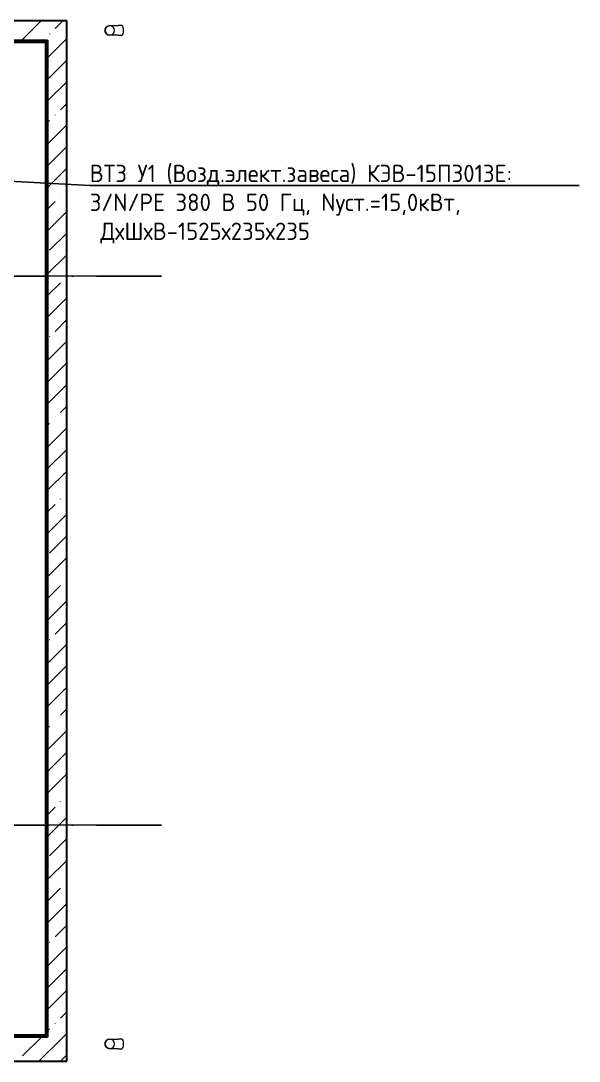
# Model space of a CAD drawing. Header units: millimetres. Extents: x -21010 to 105841, y -18351 to 135084.
# Drawn here: x 54965 to 60760, y 116558 to 127358 of the extents above; entities that cross this region are included whole.
import ezdxf
from ezdxf import colors
from ezdxf.entities.mleader import LeaderData, LeaderLine
from ezdxf.math import Vec2, Vec3

# ---------------------------------------------------------------- set-up
doc = ezdxf.new("R2010")
doc.units = ezdxf.units.MM
doc.linetypes.add('ADSK_Линия сетки', pattern=[2500, 2000, -250, 0, -250])
doc.layers.add('Мультивыноски отполение', color=7, linetype='Continuous')
for name, color, linetype, lineweight in [('Обобщенные модели', 7, 'Continuous', 9), ('Ограждение', 7, 'Continuous', 9), ('Оси', 7, 'Continuous', 9), ('Стены наружные', 7, 'Continuous', 18)]:
    doc.layers.add(name, color=color, linetype=linetype, lineweight=lineweight)
doc.styles.add('DCAD_TEXT', font='GOST_Common.ttf', dxfattribs={"height": 180})
pattern_1 = [(0, (26336, -26760.27), (0, 600), []), (90, (26336, -26760.27), (-600, 4e-14), [])]

# ---------------------------------------------------------------- blocks, each defined once
blk = doc.blocks.new('Подвал 21082025 планы')
at = {"layer": 'Ограждение'}
h = blk.add_hatch(dxfattribs=at)
h.set_pattern_fill('FP_21', color=256, style=0, pattern_type=2)
h.set_pattern_definition(pattern_1)
h.paths.add_polyline_path([(55475, -3275), (55485, -3265), (54065, -3265), (54075, -3275)])
h = blk.add_hatch(dxfattribs=at)
h.set_pattern_fill('FP_21', color=256, style=0, pattern_type=2)
h.set_pattern_definition(pattern_1)
h.paths.add_polyline_path([(55485, -13585), (55485, -3265), (55475, -3275), (55475, -13575)])
h = blk.add_hatch(dxfattribs=at)
h.set_pattern_fill('FP_21', color=256, style=0, pattern_type=2)
h.set_pattern_definition(pattern_1)
h.paths.add_polyline_path([(55485, -13585), (55475, -13575), (53875, -13575), (53885, -13585), (53900, -13585)])
at = {"layer": 'Обобщенные модели'}
for p, q in [((56274, -3100), (56233, -3100)), ((56233, -3200), (56274, -3200)), ((56274, -13620), (56233, -13620)), ((56233, -13720), (56274, -13720))]:
    blk.add_line(p, q, dxfattribs=at)
at = {"layer": 'Обобщенные модели', "flags": 128}
for points in [[(56097, -3150), (56097, -3148), (56097, -3146), (56097, -3144), (56098, -3142), (56098, -3140), (56098, -3138), (56099, -3136), (56100, -3134), (56100, -3132), (56101, -3131), (56102, -3129), (56103, -3127), (56104, -3125), (56105, -3123), (56106, -3122), (56107, -3120), (56108, -3119), (56109, -3117), (56111, -3116), (56112, -3114), (56114, -3113), (56115, -3111), (56117, -3110), (56118, -3109), (56120, -3108), (56122, -3107), (56123, -3106), (56125, -3105), (56127, -3104), (56129, -3103), (56131, -3103), (56133, -3102), (56135, -3102), (56137, -3101), (56139, -3101), (56140, -3100), (56142, -3100), (56144, -3100), (56146, -3100), (56147, -3100)], [(56147, -3100), (56147, -3100), (56147, -3100), (56148, -3100), (56149, -3100), (56149, -3100), (56151, -3100), (56152, -3100), (56153, -3100), (56155, -3100), (56157, -3100), (56159, -3100), (56161, -3100), (56164, -3100), (56166, -3100), (56169, -3100), (56172, -3100), (56175, -3100), (56178, -3100), (56181, -3100), (56185, -3100), (56189, -3100), (56192, -3100), (56196, -3100), (56200, -3100), (56204, -3100), (56209, -3100), (56213, -3100), (56218, -3100), (56222, -3100), (56227, -3100), (56231, -3100), (56233, -3100)], [(56147, -3200), (56145, -3200), (56143, -3200), (56141, -3200), (56139, -3199), (56137, -3199), (56135, -3199), (56133, -3198), (56131, -3197), (56129, -3197), (56128, -3196), (56126, -3195), (56124, -3194), (56122, -3193), (56120, -3192), (56119, -3191), (56117, -3190), (56116, -3189), (56114, -3188), (56113, -3186), (56111, -3185), (56110, -3183), (56108, -3182), (56107, -3180), (56106, -3179), (56105, -3177), (56104, -3175), (56103, -3174), (56102, -3172), (56101, -3170), (56100, -3168), (56100, -3166), (56099, -3164), (56099, -3162), (56098, -3160), (56098, -3158), (56097, -3157), (56097, -3155), (56097, -3153), (56097, -3151), (56097, -3150)], [(56233, -3200), (56229, -3200), (56224, -3200), (56219, -3200), (56215, -3200), (56211, -3200), (56206, -3200), (56202, -3200), (56198, -3200), (56194, -3200), (56190, -3200), (56186, -3200), (56183, -3200), (56179, -3200), (56176, -3200), (56173, -3200), (56170, -3200), (56167, -3200), (56165, -3200), (56162, -3200), (56160, -3200), (56158, -3200), (56156, -3200), (56154, -3200), (56152, -3200), (56151, -3200), (56150, -3200), (56149, -3200), (56148, -3200), (56148, -3200), (56147, -3200), (56147, -3200), (56147, -3200)], [(56097, -13670), (56097, -13668), (56097, -13666), (56097, -13664), (56098, -13662), (56098, -13660), (56098, -13658), (56099, -13656), (56100, -13654), (56100, -13652), (56101, -13651), (56102, -13649), (56103, -13647), (56104, -13645), (56105, -13643), (56106, -13642), (56107, -13640), (56108, -13639), (56109, -13637), (56111, -13636), (56112, -13634), (56114, -13633), (56115, -13631), (56117, -13630), (56118, -13629), (56120, -13628), (56122, -13627), (56123, -13626), (56125, -13625), (56127, -13624), (56129, -13623), (56131, -13623), (56133, -13622), (56135, -13622), (56137, -13621), (56139, -13621), (56140, -13620), (56142, -13620), (56144, -13620), (56146, -13620), (56147, -13620)], [(56147, -13720), (56145, -13720), (56143, -13720), (56141, -13720), (56139, -13719), (56137, -13719), (56135, -13719), (56133, -13718), (56131, -13717), (56129, -13717), (56128, -13716), (56126, -13715), (56124, -13714), (56122, -13713), (56120, -13712), (56119, -13711), (56117, -13710), (56116, -13709), (56114, -13708), (56113, -13706), (56111, -13705), (56110, -13703), (56108, -13702), (56107, -13700), (56106, -13699), (56105, -13697), (56104, -13695), (56103, -13694), (56102, -13692), (56101, -13690), (56100, -13688), (56100, -13686), (56099, -13684), (56099, -13682), (56098, -13680), (56098, -13678), (56097, -13677), (56097, -13675), (56097, -13673), (56097, -13671), (56097, -13670)], [(56147, -13620), (56147, -13620), (56147, -13620), (56148, -13620), (56149, -13620), (56149, -13620), (56151, -13620), (56152, -13620), (56153, -13620), (56155, -13620), (56157, -13620), (56159, -13620), (56161, -13620), (56164, -13620), (56166, -13620), (56169, -13620), (56172, -13620), (56175, -13620), (56178, -13620), (56181, -13620), (56185, -13620), (56189, -13620), (56192, -13620), (56196, -13620), (56200, -13620), (56204, -13620), (56209, -13620), (56213, -13620), (56218, -13620), (56222, -13620), (56227, -13620), (56231, -13620), (56233, -13620)], [(56233, -13720), (56229, -13720), (56224, -13720), (56219, -13720), (56215, -13720), (56211, -13720), (56206, -13720), (56202, -13720), (56198, -13720), (56194, -13720), (56190, -13720), (56186, -13720), (56183, -13720), (56179, -13720), (56176, -13720), (56173, -13720), (56170, -13720), (56167, -13720), (56165, -13720), (56162, -13720), (56160, -13720), (56158, -13720), (56156, -13720), (56154, -13720), (56152, -13720), (56151, -13720), (56150, -13720), (56149, -13720), (56148, -13720), (56148, -13720), (56147, -13720), (56147, -13720), (56147, -13720)]]:
    blk.add_lwpolyline(points, dxfattribs=at)
at = {"layer": 'Обобщенные модели'}
for centre, start, end in [((56147, -3150), 0, 180), ((56147, -3150), 180, 0), ((56147, -13670), 0, 180), ((56147, -13670), 180, 0)]:
    blk.add_arc(centre, 50, start, end, dxfattribs=at)
for centre, start_param, end_param in [((56274, -3150), 4.712389, 6.283185), ((56274, -3150), 3.141593, 4.712389), ((56274, -13670), 4.712389, 6.283185), ((56274, -13670), 3.141593, 4.712389)]:
    blk.add_ellipse(centre, major_axis=(0, 50), ratio=0.309017, start_param=start_param, end_param=end_param, dxfattribs=at)
at = {"layer": 'Ограждение'}
for p, q in [((54075, -3275), (55475, -3275)), ((55485, -3265), (55475, -3275)), ((55475, -3275), (55485, -3265)), ((55475, -3275), (55475, -13575)), ((55475, -13575), (53875, -13575)), ((55485, -13585), (55475, -13575)), ((55475, -13575), (55485, -13585))]:
    blk.add_line(p, q, dxfattribs=at)
at = {"layer": 'Оси', "linetype": 'ADSK_Линия сетки'}
for p, q in [((56683, -5700), (-12349, -5700)), ((56683, -11400), (-12349, -11400))]:
    blk.add_line(p, q, dxfattribs=at)
at = {"layer": 'Стены наружные', "lineweight": 30}
for p, q in [((55700, -3050), (54050, -3050)), ((55700, -13850), (55700, -3050)), ((54050, -3250), (55500, -3250)), ((54065, -3265), (55485, -3265)), ((55485, -3265), (55485, -13585)), ((55500, -3250), (55500, -13600)), ((55485, -13585), (53885, -13585)), ((55500, -13600), (53900, -13600)), ((54150, -13850), (55700, -13850))]:
    blk.add_line(p, q, dxfattribs=at)
at = {"layer": 'Стены наружные', "linetype": 'Continuous', "lineweight": 9}
for p, q in [((55234, -3250), (55434, -3050)), ((55578, -3131), (55659, -3050)), ((55500, -3433), (55700, -3233)), ((55522, -3187), (55524, -3185)), ((55347, -3265), (55362, -3250)), ((55459, -3250), (55466, -3243)), ((55485, -3551), (55500, -3536)), ((55500, -3658), (55690, -3468)), ((55500, -3882), (55700, -3682)), ((55485, -3975), (55500, -3960)), ((55634, -3973), (55700, -3907)), ((55500, -4107), (55522, -4085)), ((55578, -4029), (55580, -4027)), ((55500, -4331), (55700, -4131)), ((55485, -4399), (55500, -4384)), ((55500, -4556), (55700, -4356)), ((55500, -4780), (55700, -4580)), ((55485, -4824), (55500, -4809)), ((55690, -4815), (55700, -4805)), ((55500, -5005), (55578, -4927)), ((55634, -4871), (55636, -4869)), ((55500, -5229), (55700, -5029)), ((55485, -5248), (55500, -5233)), ((55522, -5432), (55700, -5254)), ((55500, -5678), (55700, -5478)), ((55485, -5672), (55500, -5657)), ((55690, -5713), (55693, -5710)), ((55500, -5903), (55634, -5769)), ((55500, -6127), (55700, -5927)), ((55485, -6097), (55500, -6082)), ((55578, -6274), (55700, -6152)), ((55522, -6330), (55524, -6328)), ((55500, -6577), (55700, -6377)), ((55485, -6521), (55500, -6506)), ((55500, -6801), (55690, -6611)), ((55500, -7026), (55700, -6826)), ((55485, -6945), (55500, -6930)), ((55634, -7116), (55700, -7050)), ((55500, -7250), (55522, -7228)), ((55578, -7172), (55580, -7170)), ((55500, -7475), (55700, -7275)), ((55485, -7369), (55500, -7354)), ((55500, -7699), (55700, -7499)), ((55500, -7924), (55700, -7724)), ((55485, -7794), (55500, -7779)), ((55690, -7958), (55700, -7948)), ((55500, -8148), (55578, -8070)), ((55634, -8014), (55636, -8012)), ((55485, -8218), (55500, -8203)), ((55500, -8373), (55700, -8173)), ((55522, -8575), (55700, -8397)), ((55485, -8642), (55500, -8627)), ((55500, -8822), (55700, -8622)), ((55690, -8856), (55693, -8854)), ((55500, -9046), (55634, -8912)), ((55485, -9066), (55500, -9051)), ((55500, -9271), (55700, -9071)), ((55578, -9417), (55700, -9295)), ((55485, -9491), (55500, -9476)), ((55522, -9473), (55524, -9471)), ((55500, -9720), (55700, -9520)), ((55500, -9944), (55690, -9754)), ((55485, -9915), (55500, -9900)), ((55500, -10169), (55700, -9969)), ((55634, -10259), (55700, -10193)), ((55485, -10339), (55500, -10324)), ((55578, -10315), (55580, -10313)), ((55500, -10393), (55522, -10371)), ((55500, -10618), (55700, -10418)), ((55500, -10842), (55700, -10642)), ((55485, -10763), (55500, -10748)), ((55500, -11067), (55700, -10867)), ((55690, -11101), (55700, -11091)), ((55485, -11188), (55500, -11173)), ((55500, -11291), (55578, -11213)), ((55634, -11157), (55636, -11155)), ((55500, -11516), (55700, -11316)), ((55522, -11718), (55700, -11540)), ((55485, -11612), (55500, -11597)), ((55500, -11965), (55700, -11765)), ((55485, -12036), (55500, -12021)), ((55500, -12189), (55634, -12055)), ((55690, -11999), (55693, -11997)), ((55500, -12414), (55700, -12214)), ((55485, -12460), (55500, -12445)), ((55578, -12560), (55700, -12438)), ((55522, -12616), (55524, -12614)), ((55500, -12863), (55700, -12663)), ((55485, -12885), (55500, -12870)), ((55500, -13087), (55690, -12897)), ((55500, -13312), (55700, -13112)), ((55485, -13309), (55500, -13294)), ((55634, -13402), (55700, -13336)), ((55578, -13458), (55580, -13456)), ((55241, -13795), (55436, -13600)), ((55411, -13850), (55661, -13600)), ((55500, -13536), (55522, -13514)), ((55661, -13600), (55700, -13561)), ((55635, -13850), (55700, -13785))]:
    blk.add_line(p, q, dxfattribs=at)

msp = doc.modelspace()

# ---------------------------------------------------------------- linework, layer by layer
at = {"layer": 'Оси', "linetype": 'ADSK_Линия сетки'}
for p, q in [((56083.3, 124708.2), (38251.3, 124708.2)), ((56083.3, 119008.2), (38251.3, 119008.2))]:
    msp.add_line(p, q, dxfattribs=at)
for points in [[(38251.3, 124708.2), (56424.9, 124708.2)], [(38251.3, 119008.2), (56424.9, 119008.2)]]:
    msp.add_lwpolyline(points, dxfattribs=at)

# ---------------------------------------------------------------- block references
msp.add_blockref('Подвал 21082025 планы', (-257.9, 130408.2))

# ---------------------------------------------------------------- leaders
at = {"layer": 'Мультивыноски отполение'}
ml = msp.add_multileader_mtext('Standard', dxfattribs=at)
ml.set_content('ВТЗ У1 (Возд.элект.завеса) КЭВ-15П3013Е:\\P3/N/PE 380 В 50 Гц, Nуст.=15,0кВт,\\P ДхШхВ-1525х235х235', color=256, style='DCAD_TEXT')
ml.set_leader_properties(color=256, linetype='ByLayer', lineweight=-1)
ml.build(insert=Vec2(0, 0))
ml.multileader.update_dxf_attribs({"has_dogleg": 0, "text_left_attachment_type": 6, "text_right_attachment_type": 6, "dogleg_length": 1, "arrow_head_size": 250})
ctx = ml.context
ctx.base_point, ctx.char_height, ctx.arrow_head_size, ctx.landing_gap_size, ctx.plane_origin = Vec3(55680.7, 125647.9), 180, 250, 0.09, Vec3(-38764.2, 129637.3)
ctx.left_attachment, ctx.right_attachment = 6, 6
notes = []
notes.append((ctx, [(1, (1, 1, 0), (55679.7, 125647.9), (1, 0), 1, [(0, [(53261.3, 125778.2)], 0, [])])]))
ctx.mtext.insert, ctx.mtext.line_spacing_style, ctx.mtext.flow_direction = Vec3(55680.8, 125863.9), 2, 5
for ctx, leaders in notes:
    for number, flags, end, landing, length, lines in leaders:
        leader = LeaderData()
        leader.index, (leader.has_last_leader_line, leader.has_dogleg_vector, leader.attachment_direction) = number, flags
        leader.last_leader_point, leader.dogleg_vector, leader.dogleg_length = Vec3(end), Vec3(landing), length
        for number, points, colour, breaks in lines:
            line = LeaderLine()
            line.index, line.vertices, line.color, line.breaks = number, Vec3.list(points), colors.encode_raw_color(colour), breaks
            leader.lines.append(line)
        ctx.leaders.append(leader)

doc.saveas('drawing.dxf')
